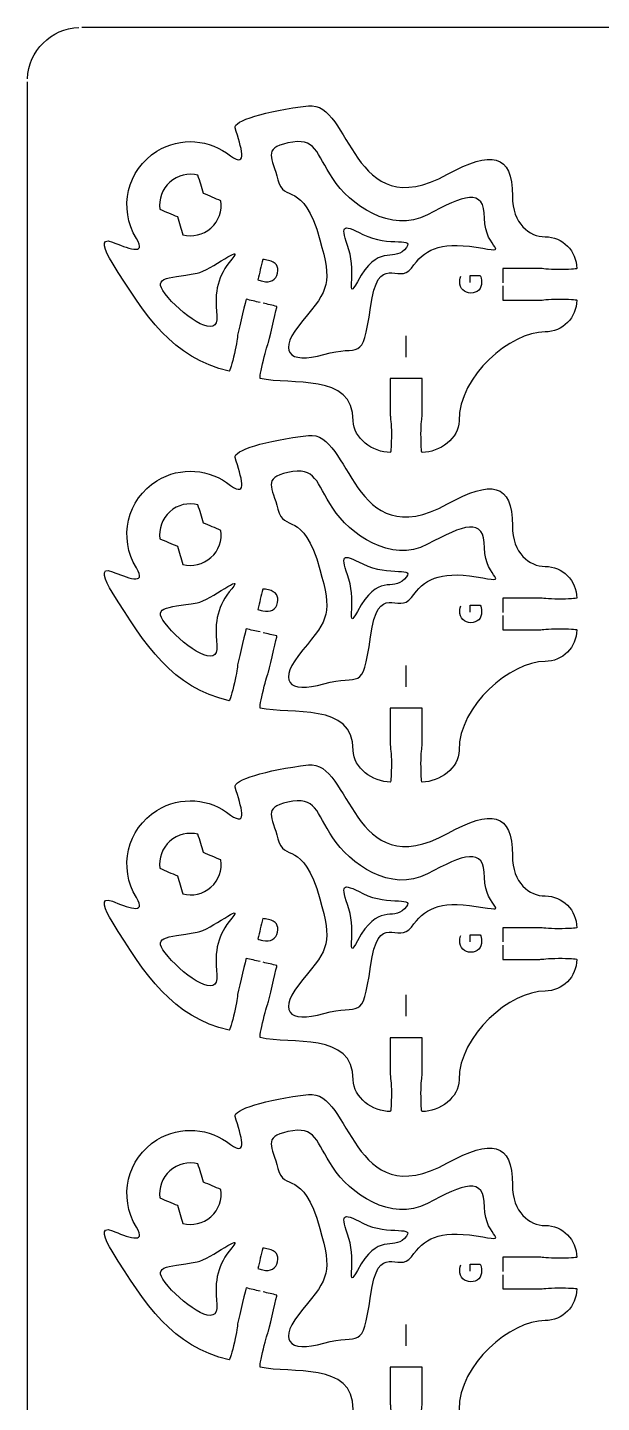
# Model space of a CAD drawing. Extents: x 0 to 300, y 0 to 300.
# Drawn here: x 0 to 54.3, y 169.9 to 300.1 of the extents above; entities that cross this region are included whole.
import ezdxf

# ---------------------------------------------------------------- set-up
doc = ezdxf.new("R2010")
doc.units = 0
doc.header["$MEASUREMENT"] = 0
doc.layers.add('DEFAULT', color=7, linetype='CONTINUOUS')

msp = doc.modelspace()

# ---------------------------------------------------------------- linework, layer by layer
at = {"layer": 'DEFAULT', "color": 1}
for points in [[(294.85, 300.1), (5.15, 300.1)], [(0, 5.25), (0, 294.95)]]:
    msp.add_lwpolyline(points, dxfattribs=at)
at = {"layer": 'DEFAULT', "color": 250}
for points in [[(35.81, 268.89), (35.81, 270.91)], [(35.81, 237.68), (35.81, 239.7)], [(35.81, 206.48), (35.81, 208.5)], [(35.81, 175.27), (35.81, 177.29)]]:
    msp.add_lwpolyline(points, dxfattribs=at)
at = {"layer": 'DEFAULT', "color": 1}
msp.add_open_spline([(0, 295.25), (0.08, 297.88), (2.22, 300.02), (4.85, 300.1)], degree=3, dxfattribs=at)
for points, knots in [([(21.99, 274.06), (21.55, 274.16), (21.11, 274.27), (20.67, 274.37), (20.67, 274.37), (20.07, 271.81), (19.87, 270.96), (19.84, 270.79), (19.79, 270.17), (19.57, 269.23), (19.35, 268.3), (19.13, 267.55), (19.08, 267.55), (13.68, 268.81), (11.16, 272.76), (8, 277.85), (7.33, 278.93), (6.73, 280.29), (8.02, 279.78), (9.31, 279.27), (11.38, 278.39), (10.3, 280.12), (8.56, 282.94), (9.42, 286.64), (12.24, 288.39), (14.47, 289.78), (17.27, 289.51), (19.2, 287.94), (20.9, 286.74), (20.19, 288.75), (19.63, 290.59), (19.43, 291.23), (22.48, 292.21), (26.56, 292.68), (30.64, 293.16), (30.59, 281.15), (39.73, 286.2), (43.83, 288.47), (45.86, 288.19), (45.86, 284.13), (45.85, 281.5), (47.48, 280.28), (48.95, 280.28), (50.6, 280.28), (51.94, 278.94), (51.94, 277.28), (51.94, 277.22), (51.16, 277.18), (50.2, 277.18), (49.23, 277.18), (48.62, 277.28), (48.45, 277.28), (47.28, 277.28), (46.11, 277.28), (44.95, 277.28), (44.95, 276.83), (44.95, 276.38), (44.95, 275.93)], [0, 0, 0, 0, 3.830117, 3.830117, 3.830117, 4.830117, 4.830117, 4.830117, 5.830117, 5.830117, 5.830117, 6.830117, 6.830117, 6.830117, 7.830117, 7.830117, 7.830117, 8.830117, 8.830117, 8.830117, 9.830117, 9.830117, 9.830117, 10.830117, 10.830117, 10.830117, 11.830117, 11.830117, 11.830117, 12.830117, 12.830117, 12.830117, 13.830117, 13.830117, 13.830117, 14.830117, 14.830117, 14.830117, 15.830117, 15.830117, 15.830117, 16.830117, 16.830117, 16.830117, 17.830117, 17.830117, 17.830117, 18.830117, 18.830117, 18.830117, 19.830117, 19.830117, 19.830117, 29.750117, 29.750117, 29.750117, 33.580117, 33.580117, 33.580117, 33.580117]), ([(69.59, 233.83), (69.59, 233.38), (69.59, 232.92), (69.59, 232.47), (70.75, 232.47), (71.92, 232.47), (73.09, 232.47), (73.26, 232.47), (73.87, 232.58), (74.84, 232.58), (75.8, 232.58), (76.59, 232.53), (76.59, 232.47), (76.59, 228.3), (71.1, 224.51), (70.79, 221.36), (70.35, 216.98), (81.58, 212.75), (70.5, 209.02), (50.94, 202.44), (59.28, 204.94), (57.64, 214.23), (54.32, 232.99), (64.93, 205.18), (61.13, 248.26), (58.9, 273.54), (65.65, 256.82), (69.89, 291.06)], [0, 0, 0, 0, 3.84, 3.84, 3.84, 13.76, 13.76, 13.76, 14.76, 14.76, 14.76, 15.76, 15.76, 15.76, 16.76, 16.76, 16.76, 17.76, 17.76, 17.76, 18.76, 18.76, 18.76, 19.76, 19.76, 19.76, 20.76, 20.76, 20.76, 20.76]), ([(14.7, 280.46), (14.52, 281.04), (14.35, 281.61), (14.17, 282.19), (13.62, 282.42), (13.07, 282.66), (12.52, 282.89), (12.39, 283.82), (12.71, 284.79), (13.46, 285.46), (14.21, 286.13), (15.21, 286.34), (16.12, 286.11), (16.29, 285.54), (16.46, 284.96), (16.64, 284.39), (17.19, 284.16), (17.74, 283.92), (18.29, 283.68), (18.41, 282.75), (18.1, 281.78), (17.35, 281.11), (16.6, 280.45), (15.6, 280.24), (14.7, 280.46)], [0, 0, 0, 0, 5.11489, 5.11489, 5.11489, 10.213527, 10.213527, 10.213527, 11.213527, 11.213527, 11.213527, 12.213527, 12.213527, 12.213527, 17.299592, 17.299592, 17.299592, 22.411353, 22.411353, 22.411353, 23.411353, 23.411353, 23.411353, 24.411353, 24.411353, 24.411353, 24.411353]), ([(44.95, 275.63), (44.95, 275.18), (44.95, 274.73), (44.95, 274.28), (46.11, 274.28), (47.28, 274.28), (48.45, 274.28), (48.62, 274.28), (49.23, 274.38), (50.2, 274.38), (51.16, 274.38), (51.94, 274.33), (51.94, 274.28), (51.94, 272.62), (50.6, 271.28), (48.94, 271.28), (45.67, 271.28), (40.81, 267.11), (40.81, 262.86), (40.81, 261.2), (38.97, 259.86), (37.31, 259.86), (37.26, 259.86), (37.21, 260.64), (37.21, 261.61), (37.21, 262.58), (37.31, 263.18), (37.31, 263.36), (37.31, 264.52), (37.31, 265.69), (37.31, 266.86), (36.31, 266.86), (35.31, 266.86), (34.31, 266.86), (34.31, 265.69), (34.31, 264.52), (34.31, 263.36), (34.31, 263.18), (34.41, 262.58), (34.41, 261.61), (34.41, 260.64), (34.37, 259.86), (34.31, 259.86), (32.65, 259.86), (30.81, 261.2), (30.81, 262.86), (30.81, 267.45), (24.92, 266.18), (22, 266.87), (21.94, 266.88), (22.08, 267.65), (22.3, 268.59), (22.52, 269.54), (22.75, 270.11), (22.79, 270.28), (23, 271.13), (23.59, 273.69), (23.59, 273.69), (23.15, 273.79), (22.71, 273.89), (22.28, 274)], [0, 0, 0, 0, 3.82, 3.82, 3.82, 13.74, 13.74, 13.74, 14.74, 14.74, 14.74, 15.74, 15.74, 15.74, 16.74, 16.74, 16.74, 17.74, 17.74, 17.74, 18.74, 18.74, 18.74, 19.74, 19.74, 19.74, 20.74, 20.74, 20.74, 30.67, 30.67, 30.67, 39.17, 39.17, 39.17, 49.1, 49.1, 49.1, 50.1, 50.1, 50.1, 51.1, 51.1, 51.1, 52.1, 52.1, 52.1, 53.1, 53.1, 53.1, 54.1, 54.1, 54.1, 55.1, 55.1, 55.1, 56.1, 56.1, 56.1, 59.930117, 59.930117, 59.930117, 59.930117]), ([(21.99, 242.86), (21.55, 242.96), (21.11, 243.06), (20.67, 243.16), (20.67, 243.16), (20.07, 240.6), (19.87, 239.75), (19.84, 239.58), (19.79, 238.97), (19.57, 238.03), (19.35, 237.09), (19.13, 236.35), (19.08, 236.35), (13.68, 237.61), (11.16, 241.55), (8, 246.64), (7.33, 247.72), (6.73, 249.08), (8.02, 248.57), (9.31, 248.06), (11.38, 247.18), (10.3, 248.92), (8.56, 251.73), (9.42, 255.44), (12.24, 257.18), (14.47, 258.57), (17.27, 258.3), (19.2, 256.73), (20.9, 255.53), (20.19, 257.54), (19.63, 259.39), (19.43, 260.02), (22.48, 261), (26.56, 261.47), (30.64, 261.95), (30.59, 249.94), (39.73, 254.99), (43.83, 257.26), (45.86, 256.98), (45.86, 252.92), (45.85, 250.29), (47.48, 249.07), (48.95, 249.07), (50.6, 249.07), (51.94, 247.73), (51.94, 246.07), (51.94, 246.02), (51.16, 245.97), (50.2, 245.97), (49.23, 245.97), (48.62, 246.07), (48.45, 246.07), (47.28, 246.07), (46.11, 246.07), (44.95, 246.07), (44.95, 245.62), (44.95, 245.17), (44.95, 244.72)], [0, 0, 0, 0, 3.830117, 3.830117, 3.830117, 4.830117, 4.830117, 4.830117, 5.830117, 5.830117, 5.830117, 6.830117, 6.830117, 6.830117, 7.830117, 7.830117, 7.830117, 8.830117, 8.830117, 8.830117, 9.830117, 9.830117, 9.830117, 10.830117, 10.830117, 10.830117, 11.830117, 11.830117, 11.830117, 12.830117, 12.830117, 12.830117, 13.830117, 13.830117, 13.830117, 14.830117, 14.830117, 14.830117, 15.830117, 15.830117, 15.830117, 16.830117, 16.830117, 16.830117, 17.830117, 17.830117, 17.830117, 18.830117, 18.830117, 18.830117, 19.830117, 19.830117, 19.830117, 29.750117, 29.750117, 29.750117, 33.580117, 33.580117, 33.580117, 33.580117]), ([(14.7, 249.25), (14.52, 249.83), (14.35, 250.4), (14.17, 250.98), (13.62, 251.21), (13.07, 251.45), (12.52, 251.69), (12.39, 252.61), (12.71, 253.58), (13.46, 254.25), (14.21, 254.92), (15.21, 255.14), (16.12, 254.9), (16.29, 254.33), (16.46, 253.76), (16.64, 253.18), (17.19, 252.95), (17.74, 252.71), (18.29, 252.48), (18.41, 251.55), (18.1, 250.58), (17.35, 249.91), (16.6, 249.24), (15.6, 249.03), (14.7, 249.25)], [0, 0, 0, 0, 5.11489, 5.11489, 5.11489, 10.213527, 10.213527, 10.213527, 11.213527, 11.213527, 11.213527, 12.213527, 12.213527, 12.213527, 17.299592, 17.299592, 17.299592, 22.411353, 22.411353, 22.411353, 23.411353, 23.411353, 23.411353, 24.411353, 24.411353, 24.411353, 24.411353]), ([(44.95, 244.42), (44.95, 243.97), (44.95, 243.52), (44.95, 243.07), (46.11, 243.07), (47.28, 243.07), (48.45, 243.07), (48.62, 243.07), (49.23, 243.17), (50.2, 243.17), (51.16, 243.17), (51.94, 243.13), (51.94, 243.07), (51.94, 241.41), (50.6, 240.07), (48.94, 240.07), (45.67, 240.07), (40.81, 235.91), (40.81, 231.65), (40.81, 229.99), (38.97, 228.65), (37.31, 228.65), (37.26, 228.65), (37.21, 229.43), (37.21, 230.4), (37.21, 231.37), (37.31, 231.98), (37.31, 232.15), (37.31, 233.32), (37.31, 234.48), (37.31, 235.65), (36.31, 235.65), (35.31, 235.65), (34.31, 235.65), (34.31, 234.48), (34.31, 233.32), (34.31, 232.15), (34.31, 231.98), (34.41, 231.37), (34.41, 230.4), (34.41, 229.43), (34.37, 228.65), (34.31, 228.65), (32.65, 228.65), (30.81, 229.99), (30.81, 231.65), (30.81, 236.25), (24.92, 234.97), (22, 235.66), (21.94, 235.68), (22.08, 236.45), (22.3, 237.39), (22.52, 238.33), (22.75, 238.9), (22.79, 239.07), (23, 239.92), (23.59, 242.48), (23.59, 242.48), (23.15, 242.58), (22.71, 242.69), (22.28, 242.79)], [0, 0, 0, 0, 3.82, 3.82, 3.82, 13.74, 13.74, 13.74, 14.74, 14.74, 14.74, 15.74, 15.74, 15.74, 16.74, 16.74, 16.74, 17.74, 17.74, 17.74, 18.74, 18.74, 18.74, 19.74, 19.74, 19.74, 20.74, 20.74, 20.74, 30.67, 30.67, 30.67, 39.17, 39.17, 39.17, 49.1, 49.1, 49.1, 50.1, 50.1, 50.1, 51.1, 51.1, 51.1, 52.1, 52.1, 52.1, 53.1, 53.1, 53.1, 54.1, 54.1, 54.1, 55.1, 55.1, 55.1, 56.1, 56.1, 56.1, 59.930117, 59.930117, 59.930117, 59.930117]), ([(21.99, 211.65), (21.55, 211.75), (21.11, 211.85), (20.67, 211.95), (20.67, 211.95), (20.07, 209.4), (19.87, 208.54), (19.84, 208.37), (19.79, 207.76), (19.57, 206.82), (19.35, 205.89), (19.13, 205.14), (19.08, 205.14), (13.68, 206.4), (11.16, 210.34), (8, 215.43), (7.33, 216.52), (6.73, 217.87), (8.02, 217.36), (9.31, 216.86), (11.38, 215.98), (10.3, 217.71), (8.56, 220.52), (9.42, 224.23), (12.24, 225.97), (14.47, 227.36), (17.27, 227.1), (19.2, 225.52), (20.9, 224.33), (20.19, 226.33), (19.63, 228.18), (19.43, 228.81), (22.48, 229.79), (26.56, 230.27), (30.64, 230.74), (30.59, 218.74), (39.73, 223.79), (43.83, 226.06), (45.86, 225.78), (45.86, 221.71), (45.85, 219.08), (47.48, 217.86), (48.95, 217.86), (50.6, 217.86), (51.94, 216.52), (51.94, 214.86), (51.94, 214.81), (51.16, 214.76), (50.2, 214.76), (49.23, 214.76), (48.62, 214.86), (48.45, 214.86), (47.28, 214.86), (46.11, 214.86), (44.95, 214.86), (44.95, 214.41), (44.95, 213.96), (44.95, 213.51)], [0, 0, 0, 0, 3.830117, 3.830117, 3.830117, 4.830117, 4.830117, 4.830117, 5.830117, 5.830117, 5.830117, 6.830117, 6.830117, 6.830117, 7.830117, 7.830117, 7.830117, 8.830117, 8.830117, 8.830117, 9.830117, 9.830117, 9.830117, 10.830117, 10.830117, 10.830117, 11.830117, 11.830117, 11.830117, 12.830117, 12.830117, 12.830117, 13.830117, 13.830117, 13.830117, 14.830117, 14.830117, 14.830117, 15.830117, 15.830117, 15.830117, 16.830117, 16.830117, 16.830117, 17.830117, 17.830117, 17.830117, 18.830117, 18.830117, 18.830117, 19.830117, 19.830117, 19.830117, 29.750117, 29.750117, 29.750117, 33.580117, 33.580117, 33.580117, 33.580117]), ([(14.7, 218.05), (14.52, 218.62), (14.35, 219.2), (14.17, 219.77), (13.62, 220.01), (13.07, 220.24), (12.52, 220.48), (12.39, 221.41), (12.71, 222.38), (13.46, 223.05), (14.21, 223.71), (15.21, 223.93), (16.12, 223.7), (16.29, 223.12), (16.46, 222.55), (16.64, 221.98), (17.19, 221.74), (17.74, 221.5), (18.29, 221.27), (18.41, 220.34), (18.1, 219.37), (17.35, 218.7), (16.6, 218.03), (15.6, 217.83), (14.7, 218.05)], [0, 0, 0, 0, 5.11489, 5.11489, 5.11489, 10.213527, 10.213527, 10.213527, 11.213527, 11.213527, 11.213527, 12.213527, 12.213527, 12.213527, 17.299592, 17.299592, 17.299592, 22.411353, 22.411353, 22.411353, 23.411353, 23.411353, 23.411353, 24.411353, 24.411353, 24.411353, 24.411353]), ([(44.95, 213.21), (44.95, 212.76), (44.95, 212.31), (44.95, 211.86), (46.11, 211.86), (47.28, 211.86), (48.45, 211.86), (48.62, 211.86), (49.23, 211.96), (50.2, 211.96), (51.16, 211.96), (51.94, 211.92), (51.94, 211.86), (51.94, 210.21), (50.6, 208.86), (48.94, 208.86), (45.67, 208.86), (40.81, 204.7), (40.81, 200.44), (40.81, 198.79), (38.97, 197.44), (37.31, 197.44), (37.26, 197.44), (37.21, 198.22), (37.21, 199.19), (37.21, 200.16), (37.31, 200.77), (37.31, 200.94), (37.31, 202.11), (37.31, 203.28), (37.31, 204.44), (36.31, 204.44), (35.31, 204.44), (34.31, 204.44), (34.31, 203.28), (34.31, 202.11), (34.31, 200.94), (34.31, 200.77), (34.41, 200.16), (34.41, 199.19), (34.41, 198.22), (34.37, 197.44), (34.31, 197.44), (32.65, 197.44), (30.81, 198.79), (30.81, 200.44), (30.81, 205.04), (24.92, 203.77), (22, 204.45), (21.94, 204.47), (22.08, 205.24), (22.3, 206.18), (22.52, 207.13), (22.75, 207.69), (22.79, 207.86), (23, 208.71), (23.59, 211.27), (23.59, 211.27), (23.15, 211.38), (22.71, 211.48), (22.28, 211.58)], [0, 0, 0, 0, 3.82, 3.82, 3.82, 13.74, 13.74, 13.74, 14.74, 14.74, 14.74, 15.74, 15.74, 15.74, 16.74, 16.74, 16.74, 17.74, 17.74, 17.74, 18.74, 18.74, 18.74, 19.74, 19.74, 19.74, 20.74, 20.74, 20.74, 30.67, 30.67, 30.67, 39.17, 39.17, 39.17, 49.1, 49.1, 49.1, 50.1, 50.1, 50.1, 51.1, 51.1, 51.1, 52.1, 52.1, 52.1, 53.1, 53.1, 53.1, 54.1, 54.1, 54.1, 55.1, 55.1, 55.1, 56.1, 56.1, 56.1, 59.930117, 59.930117, 59.930117, 59.930117]), ([(21.99, 180.44), (21.55, 180.54), (21.11, 180.65), (20.67, 180.75), (20.67, 180.75), (20.07, 178.19), (19.87, 177.34), (19.84, 177.17), (19.79, 176.55), (19.57, 175.61), (19.35, 174.68), (19.13, 173.93), (19.08, 173.93), (13.68, 175.19), (11.16, 179.14), (8, 184.23), (7.33, 185.31), (6.73, 186.67), (8.02, 186.16), (9.31, 185.65), (11.38, 184.77), (10.3, 186.5), (8.56, 189.32), (9.42, 193.02), (12.24, 194.77), (14.47, 196.15), (17.27, 195.89), (19.2, 194.32), (20.9, 193.12), (20.19, 195.13), (19.63, 196.97), (19.43, 197.61), (22.48, 198.58), (26.56, 199.06), (30.64, 199.54), (30.59, 187.53), (39.73, 192.58), (43.83, 194.85), (45.86, 194.57), (45.86, 190.51), (45.85, 187.88), (47.48, 186.66), (48.95, 186.66), (50.6, 186.66), (51.94, 185.32), (51.94, 183.65), (51.94, 183.6), (51.16, 183.56), (50.2, 183.56), (49.23, 183.56), (48.62, 183.65), (48.45, 183.65), (47.28, 183.65), (46.11, 183.65), (44.95, 183.65), (44.95, 183.2), (44.95, 182.75), (44.95, 182.3)], [0, 0, 0, 0, 3.830117, 3.830117, 3.830117, 4.830117, 4.830117, 4.830117, 5.830117, 5.830117, 5.830117, 6.830117, 6.830117, 6.830117, 7.830117, 7.830117, 7.830117, 8.830117, 8.830117, 8.830117, 9.830117, 9.830117, 9.830117, 10.830117, 10.830117, 10.830117, 11.830117, 11.830117, 11.830117, 12.830117, 12.830117, 12.830117, 13.830117, 13.830117, 13.830117, 14.830117, 14.830117, 14.830117, 15.830117, 15.830117, 15.830117, 16.830117, 16.830117, 16.830117, 17.830117, 17.830117, 17.830117, 18.830117, 18.830117, 18.830117, 19.830117, 19.830117, 19.830117, 29.750117, 29.750117, 29.750117, 33.580117, 33.580117, 33.580117, 33.580117]), ([(14.7, 186.84), (14.52, 187.42), (14.35, 187.99), (14.17, 188.57), (13.62, 188.8), (13.07, 189.04), (12.52, 189.27), (12.39, 190.2), (12.71, 191.17), (13.46, 191.84), (14.21, 192.51), (15.21, 192.72), (16.12, 192.49), (16.29, 191.92), (16.46, 191.34), (16.64, 190.77), (17.19, 190.53), (17.74, 190.3), (18.29, 190.06), (18.41, 189.13), (18.1, 188.16), (17.35, 187.49), (16.6, 186.83), (15.6, 186.62), (14.7, 186.84)], [0, 0, 0, 0, 5.11489, 5.11489, 5.11489, 10.213527, 10.213527, 10.213527, 11.213527, 11.213527, 11.213527, 12.213527, 12.213527, 12.213527, 17.299592, 17.299592, 17.299592, 22.411353, 22.411353, 22.411353, 23.411353, 23.411353, 23.411353, 24.411353, 24.411353, 24.411353, 24.411353]), ([(44.95, 182), (44.95, 181.55), (44.95, 181.11), (44.95, 180.66), (46.11, 180.66), (47.28, 180.66), (48.45, 180.66), (48.62, 180.66), (49.23, 180.75), (50.2, 180.75), (51.16, 180.75), (51.94, 180.71), (51.94, 180.66), (51.94, 179), (50.6, 177.66), (48.94, 177.66), (45.67, 177.66), (40.81, 173.49), (40.81, 169.24), (40.81, 167.58), (38.97, 166.23), (37.31, 166.23), (37.26, 166.23), (37.21, 167.02), (37.21, 167.98), (37.21, 168.95), (37.31, 169.56), (37.31, 169.73), (37.31, 170.9), (37.31, 172.07), (37.31, 173.24), (36.31, 173.24), (35.31, 173.24), (34.31, 173.24), (34.31, 172.07), (34.31, 170.9), (34.31, 169.73), (34.31, 169.56), (34.41, 168.95), (34.41, 167.98), (34.41, 167.02), (34.37, 166.23), (34.31, 166.23), (32.65, 166.23), (30.81, 167.58), (30.81, 169.24), (30.81, 173.83), (24.92, 172.56), (22, 173.25), (21.94, 173.26), (22.08, 174.03), (22.3, 174.97), (22.52, 175.92), (22.75, 176.49), (22.79, 176.66), (23, 177.51), (23.59, 180.07), (23.59, 180.07), (23.15, 180.17), (22.71, 180.27), (22.28, 180.37)], [0, 0, 0, 0, 3.82, 3.82, 3.82, 13.74, 13.74, 13.74, 14.74, 14.74, 14.74, 15.74, 15.74, 15.74, 16.74, 16.74, 16.74, 17.74, 17.74, 17.74, 18.74, 18.74, 18.74, 19.74, 19.74, 19.74, 20.74, 20.74, 20.74, 30.67, 30.67, 30.67, 39.17, 39.17, 39.17, 49.1, 49.1, 49.1, 50.1, 50.1, 50.1, 51.1, 51.1, 51.1, 52.1, 52.1, 52.1, 53.1, 53.1, 53.1, 54.1, 54.1, 54.1, 55.1, 55.1, 55.1, 56.1, 56.1, 56.1, 59.930117, 59.930117, 59.930117, 59.930117])]:
    msp.add_open_spline(points, degree=3, knots=knots, dxfattribs=at)
at = {"layer": 'DEFAULT', "color": 5}
for points in [[(24.62, 289.17), (27.3, 289.76), (27.28, 288.22), (28.86, 285.79), (30.44, 283.36), (34.39, 280.54), (37.81, 282.36), (41.23, 284.19), (43.22, 285.01), (43.22, 282.03), (43.22, 279.04), (46.06, 278.71), (42.44, 279.29), (38.82, 279.87), (37.53, 279.01), (36.31, 277.32), (35.08, 275.64), (33.17, 279.02), (32.43, 273.59), (31.68, 268.17), (31.43, 270.14), (28.03, 269.15), (24.62, 268.17), (23.55, 269.42), (26.04, 272.36), (28.53, 275.31), (28.79, 275.92), (27.65, 280), (26.04, 285.81), (24.22, 283.38), (23.68, 285.68), (23.17, 287.8), (22.18, 288.63), (24.62, 289.17)], [(24.62, 257.96), (27.3, 258.55), (27.28, 257.02), (28.86, 254.58), (30.44, 252.15), (34.39, 249.33), (37.81, 251.16), (41.23, 252.98), (43.22, 253.81), (43.22, 250.82), (43.22, 247.83), (46.06, 247.5), (42.44, 248.08), (38.82, 248.66), (37.53, 247.8), (36.31, 246.12), (35.08, 244.43), (33.17, 247.81), (32.43, 242.39), (31.68, 236.96), (31.43, 238.93), (28.03, 237.95), (24.62, 236.96), (23.55, 238.22), (26.04, 241.16), (28.53, 244.1), (28.79, 244.71), (27.65, 248.79), (26.04, 254.6), (24.22, 252.17), (23.68, 254.48), (23.17, 256.59), (22.18, 257.42), (24.62, 257.96)], [(24.62, 226.75), (27.3, 227.34), (27.28, 225.81), (28.86, 223.38), (30.44, 220.94), (34.39, 218.12), (37.81, 219.95), (41.23, 221.77), (43.22, 222.6), (43.22, 219.61), (43.22, 216.63), (46.06, 216.3), (42.44, 216.88), (38.82, 217.46), (37.53, 216.59), (36.31, 214.91), (35.08, 213.22), (33.17, 216.6), (32.43, 211.18), (31.68, 205.75), (31.43, 207.72), (28.03, 206.74), (24.62, 205.75), (23.55, 207.01), (26.04, 209.95), (28.53, 212.89), (28.79, 213.5), (27.65, 217.58), (26.04, 223.39), (24.22, 220.97), (23.68, 223.27), (23.17, 225.38), (22.18, 226.21), (24.62, 226.75)], [(24.62, 195.55), (27.3, 196.14), (27.28, 194.6), (28.86, 192.17), (30.44, 189.74), (34.39, 186.91), (37.81, 188.74), (41.23, 190.57), (43.22, 191.39), (43.22, 188.41), (43.22, 185.42), (46.06, 185.09), (42.44, 185.67), (38.82, 186.25), (37.53, 185.38), (36.31, 183.7), (35.08, 182.02), (33.17, 185.4), (32.43, 179.97), (31.68, 174.55), (31.43, 176.52), (28.03, 175.53), (24.62, 174.55), (23.55, 175.8), (26.04, 178.74), (28.53, 181.69), (28.79, 182.3), (27.65, 186.37), (26.04, 192.19), (24.22, 189.76), (23.68, 192.06), (23.17, 194.18), (22.18, 195.01), (24.62, 195.55)]]:
    msp.add_open_spline(points, degree=3, knots=[1, 1, 1, 1, 2, 2, 2, 3, 3, 3, 4, 4, 4, 5, 5, 5, 6, 6, 6, 7, 7, 7, 8, 8, 8, 9, 9, 9, 10, 10, 10, 11, 11, 11, 12, 12, 12, 12], dxfattribs=at)
at = {"layer": 'DEFAULT', "color": 3}
for points in [[(35.64, 279.06), (36.92, 280.38), (34.15, 279.26), (31.72, 280.5), (29.62, 281.58), (29.62, 281.36), (30.38, 279.06), (31.13, 276.8), (30.09, 273.98), (31.19, 276.02), (33.17, 279.67), (34.5, 277.88), (35.64, 279.06)], [(16.03, 276.83), (13.03, 276.3), (11.61, 276.52), (13.29, 274.54), (14.98, 272.57), (18.15, 270.45), (17.9, 272.82), (17.65, 275.18), (17.99, 276.54), (19.31, 278.16), (20.64, 279.79), (17.31, 277.06), (16.03, 276.83)], [(35.64, 247.85), (36.92, 249.17), (34.15, 248.05), (31.72, 249.3), (29.62, 250.37), (29.62, 250.15), (30.38, 247.85), (31.13, 245.59), (30.09, 242.77), (31.19, 244.81), (33.17, 248.47), (34.5, 246.68), (35.64, 247.85)], [(16.03, 245.62), (13.03, 245.1), (11.61, 245.31), (13.29, 243.34), (14.98, 241.36), (18.15, 239.24), (17.9, 241.61), (17.65, 243.98), (17.99, 245.33), (19.31, 246.96), (20.64, 248.58), (17.31, 245.85), (16.03, 245.62)], [(35.64, 216.64), (36.92, 217.96), (34.15, 216.85), (31.72, 218.09), (29.62, 219.17), (29.62, 218.95), (30.38, 216.64), (31.13, 214.39), (30.09, 211.56), (31.19, 213.61), (33.17, 217.26), (34.5, 215.47), (35.64, 216.64)], [(16.03, 214.42), (13.03, 213.89), (11.61, 214.1), (13.29, 212.13), (14.98, 210.15), (18.15, 208.04), (17.9, 210.4), (17.65, 212.77), (17.99, 214.12), (19.31, 215.75), (20.64, 217.37), (17.31, 214.64), (16.03, 214.42)], [(35.64, 185.44), (36.92, 186.75), (34.15, 185.64), (31.72, 186.88), (29.62, 187.96), (29.62, 187.74), (30.38, 185.44), (31.13, 183.18), (30.09, 180.35), (31.19, 182.4), (33.17, 186.05), (34.5, 184.26), (35.64, 185.44)], [(16.03, 183.21), (13.03, 182.68), (11.61, 182.9), (13.29, 180.92), (14.98, 178.95), (18.15, 176.83), (17.9, 179.19), (17.65, 181.56), (17.99, 182.92), (19.31, 184.54), (20.64, 186.17), (17.31, 183.44), (16.03, 183.21)]]:
    msp.add_open_spline(points, degree=3, knots=[0, 0, 0, 0, 1, 1, 1, 2, 2, 2, 3, 3, 3, 4, 4, 4, 4], dxfattribs=at)
at = {"layer": 'DEFAULT', "color": 250}
for points, knots in [([(22.24, 278.14), (22.4, 278.13), (22.59, 278.1), (22.79, 278.05), (23.15, 277.97), (23.39, 277.82), (23.53, 277.62), (23.67, 277.42), (23.71, 277.17), (23.64, 276.85), (23.57, 276.53), (23.41, 276.29), (23.18, 276.15), (22.95, 276.01), (22.63, 275.98), (22.24, 276.07), (22.06, 276.11), (21.91, 276.16), (21.79, 276.2), (21.94, 276.85), (22.09, 277.49), (22.24, 278.14)], [0, 0, 0, 0, 1, 1, 1, 2, 2, 2, 3, 3, 3, 4, 4, 4, 5, 5, 5, 6, 6, 6, 11.635067, 11.635067, 11.635067, 11.635067]), ([(41.85, 275.94), (41.85, 276.16), (41.85, 276.38), (41.85, 276.61), (42.18, 276.61), (42.5, 276.61), (42.82, 276.61), (42.87, 276.49), (42.94, 276.26), (42.94, 275.99), (42.94, 275.68), (42.86, 275.43), (42.67, 275.23), (42.5, 275.06), (42.23, 274.95), (41.92, 274.95), (41.31, 274.95), (40.87, 275.37), (40.87, 276.04), (40.87, 276.28), (40.92, 276.46), (40.97, 276.55)], [0, 0, 0, 0, 1.887, 1.887, 1.887, 4.641, 4.641, 4.641, 5.641, 5.641, 5.641, 6.641, 6.641, 6.641, 7.641, 7.641, 7.641, 8.641, 8.641, 8.641, 9.641, 9.641, 9.641, 9.641]), ([(22.24, 246.93), (22.4, 246.92), (22.59, 246.89), (22.79, 246.85), (23.15, 246.76), (23.39, 246.62), (23.53, 246.42), (23.67, 246.21), (23.71, 245.96), (23.64, 245.64), (23.57, 245.32), (23.41, 245.08), (23.18, 244.94), (22.95, 244.8), (22.63, 244.78), (22.24, 244.86), (22.06, 244.91), (21.91, 244.95), (21.79, 245), (21.94, 245.64), (22.09, 246.29), (22.24, 246.93)], [0, 0, 0, 0, 1, 1, 1, 2, 2, 2, 3, 3, 3, 4, 4, 4, 5, 5, 5, 6, 6, 6, 11.635067, 11.635067, 11.635067, 11.635067]), ([(41.85, 244.73), (41.85, 244.96), (41.85, 245.18), (41.85, 245.4), (42.18, 245.4), (42.5, 245.4), (42.82, 245.4), (42.87, 245.28), (42.94, 245.05), (42.94, 244.78), (42.94, 244.47), (42.86, 244.22), (42.67, 244.02), (42.5, 243.85), (42.23, 243.74), (41.92, 243.74), (41.31, 243.74), (40.87, 244.16), (40.87, 244.84), (40.87, 245.07), (40.92, 245.25), (40.97, 245.34)], [0, 0, 0, 0, 1.887, 1.887, 1.887, 4.641, 4.641, 4.641, 5.641, 5.641, 5.641, 6.641, 6.641, 6.641, 7.641, 7.641, 7.641, 8.641, 8.641, 8.641, 9.641, 9.641, 9.641, 9.641]), ([(22.24, 215.72), (22.4, 215.71), (22.59, 215.69), (22.79, 215.64), (23.15, 215.55), (23.39, 215.41), (23.53, 215.21), (23.67, 215.01), (23.71, 214.76), (23.64, 214.44), (23.57, 214.12), (23.41, 213.88), (23.18, 213.74), (22.95, 213.6), (22.63, 213.57), (22.24, 213.66), (22.06, 213.7), (21.91, 213.74), (21.79, 213.79), (21.94, 214.43), (22.09, 215.08), (22.24, 215.72)], [0, 0, 0, 0, 1, 1, 1, 2, 2, 2, 3, 3, 3, 4, 4, 4, 5, 5, 5, 6, 6, 6, 11.635067, 11.635067, 11.635067, 11.635067]), ([(41.85, 213.53), (41.85, 213.75), (41.85, 213.97), (41.85, 214.19), (42.18, 214.19), (42.5, 214.19), (42.82, 214.19), (42.87, 214.08), (42.94, 213.84), (42.94, 213.57), (42.94, 213.27), (42.86, 213.01), (42.67, 212.82), (42.5, 212.64), (42.23, 212.53), (41.92, 212.53), (41.31, 212.54), (40.87, 212.95), (40.87, 213.63), (40.87, 213.86), (40.92, 214.05), (40.97, 214.13)], [0, 0, 0, 0, 1.887, 1.887, 1.887, 4.641, 4.641, 4.641, 5.641, 5.641, 5.641, 6.641, 6.641, 6.641, 7.641, 7.641, 7.641, 8.641, 8.641, 8.641, 9.641, 9.641, 9.641, 9.641]), ([(22.24, 184.52), (22.4, 184.5), (22.59, 184.48), (22.79, 184.43), (23.15, 184.35), (23.39, 184.2), (23.53, 184), (23.67, 183.8), (23.71, 183.55), (23.64, 183.23), (23.57, 182.91), (23.41, 182.67), (23.18, 182.53), (22.95, 182.39), (22.63, 182.36), (22.24, 182.45), (22.06, 182.49), (21.91, 182.54), (21.79, 182.58), (21.94, 183.23), (22.09, 183.87), (22.24, 184.52)], [0, 0, 0, 0, 1, 1, 1, 2, 2, 2, 3, 3, 3, 4, 4, 4, 5, 5, 5, 6, 6, 6, 11.635067, 11.635067, 11.635067, 11.635067]), ([(41.85, 182.32), (41.85, 182.54), (41.85, 182.76), (41.85, 182.99), (42.18, 182.99), (42.5, 182.99), (42.82, 182.99), (42.87, 182.87), (42.94, 182.64), (42.94, 182.36), (42.94, 182.06), (42.86, 181.81), (42.67, 181.61), (42.5, 181.43), (42.23, 181.33), (41.92, 181.33), (41.31, 181.33), (40.87, 181.74), (40.87, 182.42), (40.87, 182.66), (40.92, 182.84), (40.97, 182.93)], [0, 0, 0, 0, 1.887, 1.887, 1.887, 4.641, 4.641, 4.641, 5.641, 5.641, 5.641, 6.641, 6.641, 6.641, 7.641, 7.641, 7.641, 8.641, 8.641, 8.641, 9.641, 9.641, 9.641, 9.641])]:
    msp.add_open_spline(points, degree=3, knots=knots, dxfattribs=at)

doc.saveas('drawing.dxf')
